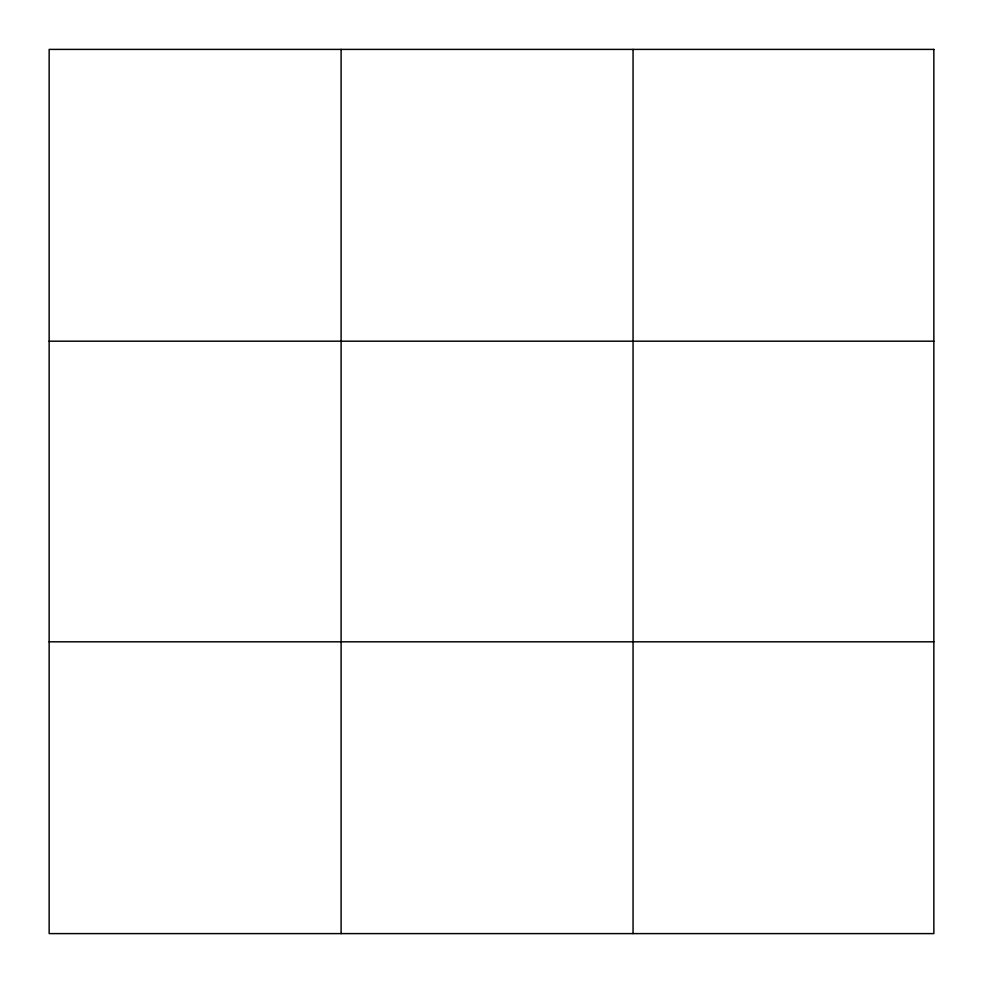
<?xml version="1.0" encoding="UTF-8"?>
<svg xmlns="http://www.w3.org/2000/svg" width="983" height="983" viewBox="0 0 983 983"><rect width="100%" height="100%" fill="white"/><g stroke="black" fill="none" stroke-linecap="round" stroke-linejoin="round"><path stroke-width="1.47" d="M341.101 49.396L341.101 933.604M633.052 49.396L633.052 933.604M49.15 341.187L933.85 341.187M49.15 641.813L933.85 641.813M933.85 49.396L933.85 933.604L49.15 933.604L49.15 49.396L933.85 49.396"/></g></svg>
